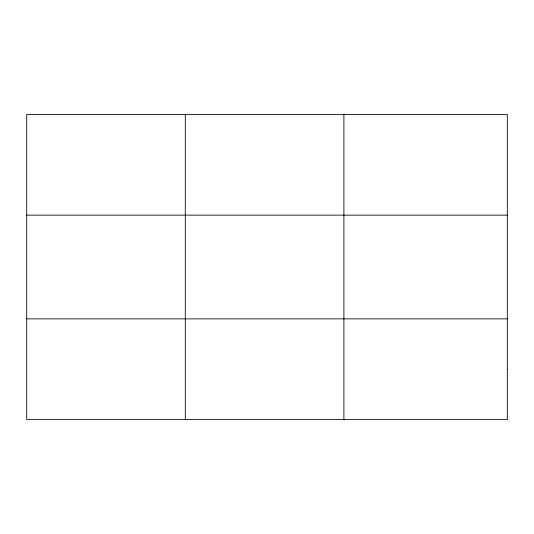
<?xml version="1.0" encoding="UTF-8"?>
<svg xmlns="http://www.w3.org/2000/svg" width="534" height="534" viewBox="0 0 534 534"><rect width="100%" height="100%" fill="white"/><g stroke="black" fill="none" stroke-linecap="round" stroke-linejoin="round"><path stroke-width="0.8" d="M185.298 419.55L185.298 114.45M343.896 419.55L343.896 114.45M26.7 215.135L507.3 215.135M26.7 318.865L507.3 318.865M507.3 369.208L507.3 419.55L26.7 419.55L26.7 114.45L507.3 114.45L507.3 369.208"/></g></svg>
